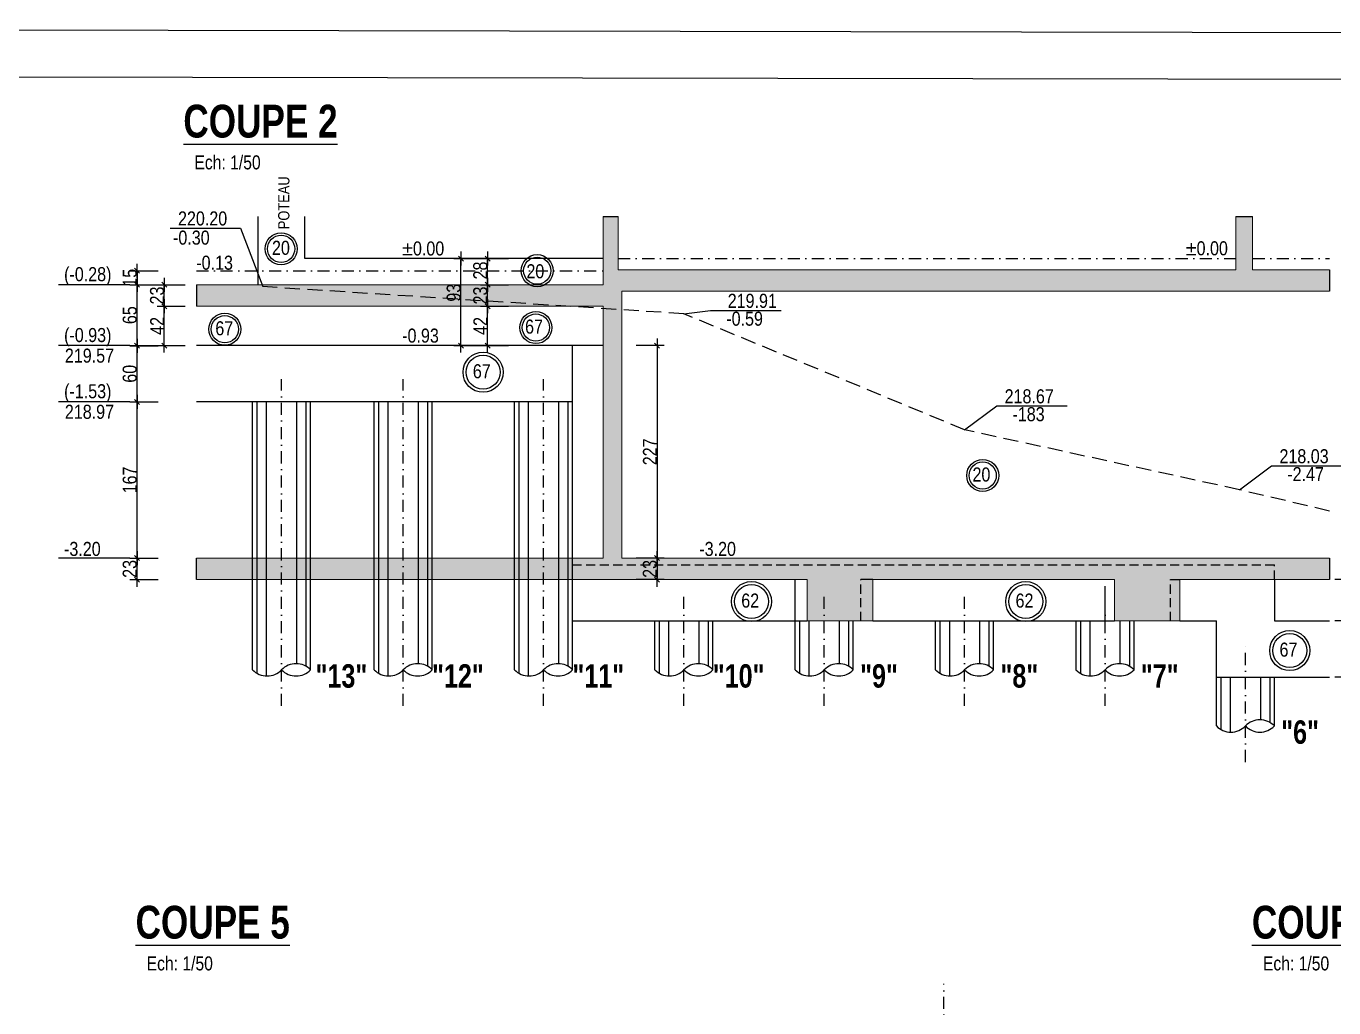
# Model space of a CAD drawing. Header units: centimetres. Extents: x 0 to 23018, y -29024 to -24812.
# Drawn here: x 18656 to 20053, y -25861 to -24812 of the extents above; entities that cross this region are included whole.
import ezdxf
from ezdxf.enums import TextEntityAlignment as Align

# ---------------------------------------------------------------- set-up
doc = ezdxf.new("R2010")
doc.units = ezdxf.units.CM
doc.header["$LTSCALE"] = 25.4
doc.header["$PDMODE"] = 1
doc.header["$PDSIZE"] = -2
doc.linetypes.add('CACHEX2', pattern=[19.05, 12.7, -6.35])
doc.linetypes.add('TIRETPTX2', pattern=[50.8, 25.4, -12.7, 0, -12.7])
for name, color, linetype in [('01_cote_gen', 4, 'Continuous'), ('01_linteaux', 2, 'Continuous'), ('01_poch_BN', 9, 'Continuous'), ('01_poch_murs', 253, 'Continuous'), ('01_texte', 230, 'Continuous'), ('AA_COTES', 2, 'Continuous')]:
    doc.layers.add(name, color=color, linetype=linetype)
doc.layers.add('01_murs_coup', color=5, linetype='Continuous', lineweight=60)
doc.styles.add('ARIAL NA', font='ARIALN.TTF')
doc.styles.add('impact', font='impact.ttf')
doc.styles.add('MATTE_TXT', font='arial.ttf')
doc.styles.add('STYLE2', font='ARIALN.TTF')
doc.dimstyles.new('JB50', dxfattribs={"dimscale": 0.1, "dimtxt": 150, "dimasz": 15, "dimexe": 0.1, "dimexo": 0.1, "dimgap": 0.09, "dimtad": 1, "dimdec": 1, "dimdsep": 46, "dimtxsty": 'STYLE2', "dimblk1": 'BOND_G', "dimblk2": 'BOND_D', "dimsah": 1, "dimcen": 1.5, "dimdle": 0.01, "dimse1": 1, "dimse2": 1, "dimclrd": 4, "dimclre": 2, "dimclrt": 6, "dimazin": 2, "dimtfac": 2.333333, "dimtdec": 1, "dimtix": 1, "dimtmove": 2, "dimatfit": 3, "dimldrblk": 'BOND_G', "dimfxl": 1, "dimtolj": 1, "dimtzin": 0, "dimarcsym": 0})

# ---------------------------------------------------------------- blocks, each defined once
blk = doc.blocks.new('BOND_G')
at = {"layer": 'AA_COTES', "color": 0}
for p, q in [((0, -5), (0, 15)), ((5, 0), (-5, 0)), ((1.77, 1.77), (-1.77, -1.77))]:
    blk.add_line(p, q, dxfattribs=at)
blk = doc.blocks.new('BOND_D')
at = {"layer": 'AA_COTES', "color": 0}
for p, q in [((5, 0), (-5, 0)), ((-1.77, -1.77), (1.77, 1.77)), ((0, 5), (0, -15))]:
    blk.add_line(p, q, dxfattribs=at)
blk = doc.blocks.new('*D35')
at = {"layer": '01_cote_gen', "color": 4, "lineweight": -2, "ltscale": 3, "transparency": 16777216}
blk.add_line((20076.5, -25405.1), (20076.5, -25446.1), dxfattribs=at)
at = {"layer": 'Defpoints', "color": 0, "ltscale": 3, "transparency": 16777216}
for p in [(20048.5, -25403.6), (20048.5, -25447.6), (20076.5, -25447.6)]:
    blk.add_point(p, dxfattribs=at)
at = {"layer": '01_cote_gen', "color": 4, "lineweight": -2, "ltscale": 3, "transparency": 16777216, "xscale": 1.5, "yscale": 1.5, "zscale": 1.5}
for name, p, rotation in [('BOND_G', (20076.5, -25403.6), 90), ('BOND_D', (20076.5, -25447.6), 270)]:
    blk.add_blockref(name, p, dxfattribs=dict(at, rotation=rotation))
at = {"layer": '01_cote_gen', "color": 6, "ltscale": 3, "transparency": 16777216, "insert": (20069, -25425.6), "char_height": 15, "attachment_point": 5, "rotation": 90, "style": 'STYLE2'}
blk.add_mtext('\\A1;44', dxfattribs=at)
blk = doc.blocks.new('*D39')
at = {"layer": '01_cote_gen', "color": 4, "lineweight": -2, "ltscale": 3, "transparency": 16777216}
blk.add_line((20076.5, -25449.1), (20076.5, -25506.1), dxfattribs=at)
at = {"layer": 'Defpoints', "color": 0, "ltscale": 3, "transparency": 16777216}
for p in [(20054, -25447.6), (0, -25507.6), (20076.5, -25507.6)]:
    blk.add_point(p, dxfattribs=at)
at = {"layer": '01_cote_gen', "color": 4, "lineweight": -2, "ltscale": 3, "transparency": 16777216, "xscale": 1.5, "yscale": 1.5, "zscale": 1.5}
for name, p, rotation in [('BOND_G', (20076.5, -25447.6), 90), ('BOND_D', (20076.5, -25507.6), 270)]:
    blk.add_blockref(name, p, dxfattribs=dict(at, rotation=rotation))
at = {"layer": '01_cote_gen', "color": 6, "ltscale": 3, "transparency": 16777216, "insert": (20068.9, -25477.6), "char_height": 15, "attachment_point": 5, "rotation": 90, "style": 'STYLE2'}
blk.add_mtext('\\A1;60', dxfattribs=at)
blk = doc.blocks.new('*D37')
at = {"layer": '01_cote_gen', "color": 4, "lineweight": -2, "ltscale": 3, "transparency": 16777216}
blk.add_line((18774, -25212.2), (18774, -25155.2), dxfattribs=at)
at = {"layer": 'Defpoints', "color": 0, "ltscale": 3, "transparency": 16777216}
for p in [(18774, -25153.7), (18803.8, -25153.7), (18803.8, -25213.7)]:
    blk.add_point(p, dxfattribs=at)
at = {"layer": '01_cote_gen', "color": 4, "lineweight": -2, "ltscale": 3, "transparency": 16777216, "xscale": 1.5, "yscale": 1.5, "zscale": 1.5}
for name, p, rotation in [('BOND_D', (18774, -25153.7), 90), ('BOND_G', (18774, -25213.7), 270)]:
    blk.add_blockref(name, p, dxfattribs=dict(at, rotation=rotation))
at = {"layer": '01_cote_gen', "color": 6, "ltscale": 3, "transparency": 16777216, "insert": (18766.3, -25183.7), "char_height": 15, "attachment_point": 5, "rotation": 90, "style": 'STYLE2'}
blk.add_mtext('\\A1;60', dxfattribs=at)
blk = doc.blocks.new('*D38')
at = {"layer": '01_cote_gen', "color": 4, "lineweight": -2, "ltscale": 3, "transparency": 16777216}
blk.add_line((19329.8, -25155.1), (19329.8, -25379.1), dxfattribs=at)
at = {"layer": 'Defpoints', "color": 0, "ltscale": 3, "transparency": 16777216}
for p in [(19224.6, -25153.6), (19295.1, -25380.6), (19329.8, -25380.6)]:
    blk.add_point(p, dxfattribs=at)
at = {"layer": '01_cote_gen', "color": 4, "lineweight": -2, "ltscale": 3, "transparency": 16777216, "xscale": 1.5, "yscale": 1.5, "zscale": 1.5}
for name, p, rotation in [('BOND_G', (19329.8, -25153.6), 90), ('BOND_D', (19329.8, -25380.6), 270)]:
    blk.add_blockref(name, p, dxfattribs=dict(at, rotation=rotation))
at = {"layer": '01_cote_gen', "color": 6, "ltscale": 3, "transparency": 16777216, "insert": (19322.2, -25267.1), "char_height": 15, "attachment_point": 5, "rotation": 90, "style": 'STYLE2'}
blk.add_mtext('\\A1;227', dxfattribs=at)
blk = doc.blocks.new('*D40')
at = {"color": 4, "lineweight": -2, "transparency": 16777216}
blk.add_line((19329.8, -25382.1), (19329.8, -25402.1), dxfattribs=at)
at = {"layer": 'Defpoints', "color": 0, "transparency": 16777216}
for p in [(19272.1, -25380.6), (19329.8, -25403.6), (20035.4, -25403.6)]:
    blk.add_point(p, dxfattribs=at)
at = {"color": 4, "lineweight": -2, "transparency": 16777216, "xscale": 1.5, "yscale": 1.5, "zscale": 1.5}
for name, p, rotation in [('BOND_G', (19329.8, -25380.6), 90), ('BOND_D', (19329.8, -25403.6), 270)]:
    blk.add_blockref(name, p, dxfattribs=dict(at, rotation=rotation))
at = {"color": 6, "transparency": 16777216, "insert": (19322.1, -25392.1), "char_height": 15, "attachment_point": 5, "rotation": 90, "style": 'STYLE2'}
blk.add_mtext('\\A1;23', dxfattribs=at)
blk = doc.blocks.new('*D41')
at = {"color": 4, "lineweight": -2, "transparency": 16777216}
blk.add_line((20106.2, -25074.1), (20106.2, -25094.1), dxfattribs=at)
at = {"layer": 'Defpoints', "color": 0, "transparency": 16777216}
for p in [(20048.5, -25072.6), (20048.5, -25095.6), (20106.2, -25095.6)]:
    blk.add_point(p, dxfattribs=at)
at = {"color": 4, "lineweight": -2, "transparency": 16777216, "xscale": 1.5, "yscale": 1.5, "zscale": 1.5}
for name, p, rotation in [('BOND_G', (20106.2, -25072.6), 90), ('BOND_D', (20106.2, -25095.6), 270)]:
    blk.add_blockref(name, p, dxfattribs=dict(at, rotation=rotation))
at = {"color": 6, "transparency": 16777216, "insert": (20098.6, -25084.1), "char_height": 15, "attachment_point": 5, "rotation": 90, "style": 'STYLE2'}
blk.add_mtext('\\A1;23', dxfattribs=at)
blk = doc.blocks.new('*D42')
at = {"color": 4, "lineweight": -2, "transparency": 16777216}
blk.add_line((20124.4, -25097.1), (20124.4, -25379.1), dxfattribs=at)
at = {"layer": 'Defpoints', "color": 0, "transparency": 16777216}
for p in [(20036.2, -25095.6), (19260.4, -25380.6), (20124.4, -25380.6)]:
    blk.add_point(p, dxfattribs=at)
at = {"color": 4, "lineweight": -2, "transparency": 16777216, "xscale": 1.5, "yscale": 1.5, "zscale": 1.5}
for name, p, rotation in [('BOND_G', (20124.4, -25095.6), 90), ('BOND_D', (20124.4, -25380.6), 270)]:
    blk.add_blockref(name, p, dxfattribs=dict(at, rotation=rotation))
at = {"color": 6, "transparency": 16777216, "insert": (20116.7, -25238.1), "char_height": 15, "attachment_point": 5, "rotation": 90, "style": 'STYLE2'}
blk.add_mtext('\\A1;284.9', dxfattribs=at)
blk = doc.blocks.new('*D43')
at = {"layer": '01_linteaux', "color": 4, "linetype": 'TIRETPTX2', "lineweight": -2, "ltscale": 0.05, "transparency": 16777216}
blk.add_line((20117.5, -25062.1), (20117.5, -25071.1), dxfattribs=at)
at = {"layer": 'Defpoints', "color": 0, "linetype": 'TIRETPTX2', "ltscale": 0.05, "transparency": 16777216}
for p in [(20016.3, -25060.6), (20016.3, -25072.6), (20117.5, -25072.6)]:
    blk.add_point(p, dxfattribs=at)
at = {"layer": '01_linteaux', "color": 4, "linetype": 'TIRETPTX2', "lineweight": -2, "ltscale": 0.05, "transparency": 16777216, "xscale": 1.5, "yscale": 1.5, "zscale": 1.5}
for name, p, rotation in [('BOND_G', (20117.5, -25060.6), 90), ('BOND_D', (20117.5, -25072.6), 270)]:
    blk.add_blockref(name, p, dxfattribs=dict(at, rotation=rotation))
at = {"layer": '01_linteaux', "color": 6, "linetype": 'TIRETPTX2', "ltscale": 0.05, "transparency": 16777216, "insert": (20108.4, -25050.2), "char_height": 15, "attachment_point": 5, "rotation": 90, "style": 'STYLE2'}
blk.add_mtext('\\A1;12', dxfattribs=at)
blk = doc.blocks.new('*D44')
at = {"color": 4, "lineweight": -2, "transparency": 16777216}
blk.add_line((18774, -25379.1), (18774, -25215.2), dxfattribs=at)
at = {"layer": 'Defpoints', "color": 0, "transparency": 16777216}
for p in [(18774, -25213.7), (18974.7, -25213.7), (18973.9, -25380.6)]:
    blk.add_point(p, dxfattribs=at)
at = {"color": 4, "lineweight": -2, "transparency": 16777216, "xscale": 1.5, "yscale": 1.5, "zscale": 1.5}
for name, p, rotation in [('BOND_D', (18774, -25213.7), 90), ('BOND_G', (18774, -25380.6), 270)]:
    blk.add_blockref(name, p, dxfattribs=dict(at, rotation=rotation))
at = {"color": 6, "transparency": 16777216, "insert": (18766.3, -25297.1), "char_height": 15, "attachment_point": 5, "rotation": 90, "style": 'STYLE2'}
blk.add_mtext('\\A1;167', dxfattribs=at)
blk = doc.blocks.new('*D45')
at = {"layer": '01_cote_gen', "color": 4, "lineweight": -2, "transparency": 16777216}
blk.add_line((18774, -25402.1), (18774, -25382.1), dxfattribs=at)
at = {"layer": 'Defpoints', "color": 0, "transparency": 16777216}
for p in [(18774, -25380.6), (18831.1, -25380.6), (18831.1, -25403.6)]:
    blk.add_point(p, dxfattribs=at)
at = {"layer": '01_cote_gen', "color": 4, "lineweight": -2, "transparency": 16777216, "xscale": 1.5, "yscale": 1.5, "zscale": 1.5}
for name, p, rotation in [('BOND_D', (18774, -25380.6), 90), ('BOND_G', (18774, -25403.6), 270)]:
    blk.add_blockref(name, p, dxfattribs=dict(at, rotation=rotation))
at = {"layer": '01_cote_gen', "color": 6, "transparency": 16777216, "insert": (18766.3, -25392.1), "char_height": 15, "attachment_point": 5, "rotation": 90, "style": 'STYLE2'}
blk.add_mtext('\\A1;23', dxfattribs=at)
blk = doc.blocks.new('*D46')
at = {"layer": '01_cote_gen', "color": 4, "lineweight": -2, "transparency": 16777216}
blk.add_line((18774, -25152.1), (18774, -25090.1), dxfattribs=at)
at = {"layer": 'Defpoints', "color": 0, "transparency": 16777216}
for p in [(18774, -25088.6), (19177, -25088.6), (19165.7, -25153.6)]:
    blk.add_point(p, dxfattribs=at)
at = {"layer": '01_cote_gen', "color": 4, "lineweight": -2, "transparency": 16777216, "xscale": 1.5, "yscale": 1.5, "zscale": 1.5}
for name, p, rotation in [('BOND_D', (18774, -25088.6), 90), ('BOND_G', (18774, -25153.6), 270)]:
    blk.add_blockref(name, p, dxfattribs=dict(at, rotation=rotation))
at = {"layer": '01_cote_gen', "color": 6, "transparency": 16777216, "insert": (18766.3, -25121.1), "char_height": 15, "attachment_point": 5, "rotation": 90, "style": 'STYLE2'}
blk.add_mtext('\\A1;65', dxfattribs=at)
blk = doc.blocks.new('*D47')
at = {"layer": '01_cote_gen', "color": 4, "lineweight": -2, "transparency": 16777216}
blk.add_line((18803.1, -25110.1), (18803.1, -25090.1), dxfattribs=at)
at = {"layer": 'Defpoints', "color": 0, "transparency": 16777216}
for p in [(18803.1, -25088.6), (19182.3, -25088.6), (19182.3, -25111.6)]:
    blk.add_point(p, dxfattribs=at)
at = {"layer": '01_cote_gen', "color": 4, "lineweight": -2, "transparency": 16777216, "xscale": 1.5, "yscale": 1.5, "zscale": 1.5}
for name, p, rotation in [('BOND_D', (18803.1, -25088.6), 90), ('BOND_G', (18803.1, -25111.6), 270)]:
    blk.add_blockref(name, p, dxfattribs=dict(at, rotation=rotation))
at = {"layer": '01_cote_gen', "color": 6, "transparency": 16777216, "insert": (18795.5, -25100.1), "char_height": 15, "attachment_point": 5, "rotation": 90, "style": 'STYLE2'}
blk.add_mtext('\\A1;23', dxfattribs=at)
blk = doc.blocks.new('*D48')
at = {"layer": '01_cote_gen', "color": 4, "lineweight": -2, "transparency": 16777216}
blk.add_line((18803.1, -25152.1), (18803.1, -25113.1), dxfattribs=at)
at = {"layer": 'Defpoints', "color": 0, "transparency": 16777216}
for p in [(18803.1, -25111.6), (18825.6, -25111.6), (18809.3, -25153.6)]:
    blk.add_point(p, dxfattribs=at)
at = {"layer": '01_cote_gen', "color": 4, "lineweight": -2, "transparency": 16777216, "xscale": 1.5, "yscale": 1.5, "zscale": 1.5}
for name, p, rotation in [('BOND_D', (18803.1, -25111.6), 90), ('BOND_G', (18803.1, -25153.6), 270)]:
    blk.add_blockref(name, p, dxfattribs=dict(at, rotation=rotation))
at = {"layer": '01_cote_gen', "color": 6, "transparency": 16777216, "insert": (18795.6, -25132.6), "char_height": 15, "attachment_point": 5, "rotation": 90, "style": 'STYLE2'}
blk.add_mtext('\\A1;42', dxfattribs=at)
blk = doc.blocks.new('*D49')
at = {"layer": '01_cote_gen', "color": 4, "lineweight": -2, "transparency": 16777216}
for p, q in [((18774, -25072.1), (18774, -25070.6)), ((18774, -25073.6), (18774, -25088.6)), ((18774, -25090.1), (18774, -25091.6))]:
    blk.add_line(p, q, dxfattribs=at)
at = {"layer": 'Defpoints', "color": 0, "transparency": 16777216}
for p in [(18834.8, -25073.6), (18774, -25088.6), (18834.8, -25088.6)]:
    blk.add_point(p, dxfattribs=at)
at = {"layer": '01_cote_gen', "color": 4, "lineweight": -2, "transparency": 16777216, "xscale": 1.5, "yscale": 1.5, "zscale": 1.5}
for name, p, rotation in [('BOND_G', (18774, -25073.6), 270), ('BOND_D', (18774, -25088.6), 90)]:
    blk.add_blockref(name, p, dxfattribs=dict(at, rotation=rotation))
at = {"layer": '01_cote_gen', "color": 6, "transparency": 16777216, "insert": (18766.3, -25081.1), "char_height": 15, "attachment_point": 5, "rotation": 90, "style": 'STYLE2'}
blk.add_mtext('\\A1;15', dxfattribs=at)
blk = doc.blocks.new('*D50')
at = {"layer": '01_cote_gen', "color": 4, "lineweight": -2, "transparency": 16777216}
blk.add_line((19120.1, -25152.1), (19120.1, -25062.1), dxfattribs=at)
at = {"layer": 'Defpoints', "color": 0, "transparency": 16777216}
for p in [(19120.1, -25060.6), (19124.9, -25060.6), (19121.9, -25153.6)]:
    blk.add_point(p, dxfattribs=at)
at = {"layer": '01_cote_gen', "color": 4, "lineweight": -2, "transparency": 16777216, "xscale": 1.5, "yscale": 1.5, "zscale": 1.5}
for name, p, rotation in [('BOND_D', (19120.1, -25060.6), 90), ('BOND_G', (19120.1, -25153.6), 270)]:
    blk.add_blockref(name, p, dxfattribs=dict(at, rotation=rotation))
at = {"layer": '01_cote_gen', "color": 6, "transparency": 16777216, "insert": (19112.5, -25097.1), "char_height": 15, "attachment_point": 5, "rotation": 90, "style": 'STYLE2'}
blk.add_mtext('\\A1;93', dxfattribs=at)
blk = doc.blocks.new('*D51')
at = {"layer": '01_cote_gen', "color": 4, "lineweight": -2, "transparency": 16777216}
blk.add_line((19148.6, -25152.1), (19148.6, -25113.1), dxfattribs=at)
at = {"layer": 'Defpoints', "color": 0, "transparency": 16777216}
for p in [(19148.6, -25111.6), (19152.8, -25111.6), (19147.4, -25153.6)]:
    blk.add_point(p, dxfattribs=at)
at = {"layer": '01_cote_gen', "color": 4, "lineweight": -2, "transparency": 16777216, "xscale": 1.5, "yscale": 1.5, "zscale": 1.5}
for name, p, rotation in [('BOND_D', (19148.6, -25111.6), 90), ('BOND_G', (19148.6, -25153.6), 270)]:
    blk.add_blockref(name, p, dxfattribs=dict(at, rotation=rotation))
at = {"layer": '01_cote_gen', "color": 6, "transparency": 16777216, "insert": (19141, -25132.6), "char_height": 15, "attachment_point": 5, "rotation": 90, "style": 'STYLE2'}
blk.add_mtext('\\A1;42', dxfattribs=at)
blk = doc.blocks.new('*D52')
at = {"layer": '01_cote_gen', "color": 4, "lineweight": -2, "transparency": 16777216}
blk.add_line((19148.6, -25110.1), (19148.6, -25090.1), dxfattribs=at)
at = {"layer": 'Defpoints', "color": 0, "transparency": 16777216}
for p in [(19148.6, -25088.6), (19169.5, -25088.6), (19152.8, -25111.6)]:
    blk.add_point(p, dxfattribs=at)
at = {"layer": '01_cote_gen', "color": 4, "lineweight": -2, "transparency": 16777216, "xscale": 1.5, "yscale": 1.5, "zscale": 1.5}
for name, p, rotation in [('BOND_D', (19148.6, -25088.6), 90), ('BOND_G', (19148.6, -25111.6), 270)]:
    blk.add_blockref(name, p, dxfattribs=dict(at, rotation=rotation))
at = {"layer": '01_cote_gen', "color": 6, "transparency": 16777216, "insert": (19140.9, -25100.1), "char_height": 15, "attachment_point": 5, "rotation": 90, "style": 'STYLE2'}
blk.add_mtext('\\A1;23', dxfattribs=at)
blk = doc.blocks.new('*D53')
at = {"layer": '01_cote_gen', "color": 4, "lineweight": -2, "transparency": 16777216}
blk.add_line((19148.6, -25087.1), (19148.6, -25062.1), dxfattribs=at)
at = {"layer": 'Defpoints', "color": 0, "transparency": 16777216}
for p in [(19148.6, -25060.6), (19169.8, -25060.6), (19169.5, -25088.6)]:
    blk.add_point(p, dxfattribs=at)
at = {"layer": '01_cote_gen', "color": 4, "lineweight": -2, "transparency": 16777216, "xscale": 1.5, "yscale": 1.5, "zscale": 1.5}
for name, p, rotation in [('BOND_D', (19148.6, -25060.6), 90), ('BOND_G', (19148.6, -25088.6), 270)]:
    blk.add_blockref(name, p, dxfattribs=dict(at, rotation=rotation))
at = {"layer": '01_cote_gen', "color": 6, "transparency": 16777216, "insert": (19140.9, -25073.4), "char_height": 15, "attachment_point": 5, "rotation": 90, "style": 'STYLE2'}
blk.add_mtext('\\A1;28', dxfattribs=at)

msp = doc.modelspace()

# ---------------------------------------------------------------- hatches: boundary and pattern name
at = {"layer": '01_poch_BN'}
h = msp.add_hatch(color=256, dxfattribs=at)
h.dxf.hatch_style = 1
h.paths.add_polyline_path([(20048.54, -25072.62), (19966.2, -25072.62), (19966.2, -25015.66), (19948.2, -25015.66), (19948.2, -25072.62), (19288.07, -25072.62), (19288.07, -25015.66), (19272.07, -25015.66), (19272.07, -25062.62), (19272.07, -25088.62), (18837.41, -25088.62), (18837.41, -25111.62), (19272.07, -25111.62), (19272.07, -25380.62), (19234.46, -25380.62), (19234.46, -25403.62), (19490.24, -25403.62), (19490.24, -25447.62), (19560.24, -25447.62), (19560.24, -25403.62), (19818.46, -25403.62), (19818.46, -25447.62), (19888.46, -25447.62), (19888.46, -25403.62), (20048.54, -25403.62), (20048.54, -25380.62), (19292.07, -25380.62), (19292.07, -25095.62), (20048.54, -25095.62)])
h.paths.add_polyline_path([(19234.46, -25380.62), (19224.46, -25380.62), (19224.46, -25403.62), (19234.46, -25403.62)], flags=17)
h.paths.add_polyline_path([(19224.46, -25380.62), (19192.46, -25380.62), (19192.46, -25403.62), (19224.46, -25403.62)], flags=17)
h.paths.add_polyline_path([(19192.46, -25380.62), (19182.46, -25380.62), (19182.46, -25403.62), (19192.46, -25403.62)], flags=17)
h.paths.add_polyline_path([(19182.46, -25380.62), (19084.46, -25380.62), (19084.46, -25403.62), (19182.46, -25403.62)], flags=17)
h.paths.add_polyline_path([(19084.46, -25380.62), (19074.46, -25380.62), (19074.46, -25403.62), (19084.46, -25403.62)], flags=17)
h.paths.add_polyline_path([(19074.46, -25380.62), (19042.46, -25380.62), (19042.46, -25403.62), (19074.46, -25403.62)], flags=17)
h.paths.add_polyline_path([(19042.46, -25380.62), (19032.46, -25380.62), (19032.46, -25403.62), (19042.46, -25403.62)], flags=17)
h.paths.add_polyline_path([(19032.46, -25380.62), (18954.46, -25380.62), (18954.46, -25403.62), (19032.46, -25403.62)], flags=17)
h.paths.add_polyline_path([(18954.46, -25380.62), (18944.46, -25380.62), (18944.46, -25403.62), (18954.46, -25403.62)], flags=17)
h.paths.add_polyline_path([(18944.46, -25380.62), (18912.46, -25380.62), (18912.46, -25403.62), (18944.46, -25403.62)], flags=17)
h.paths.add_polyline_path([(18912.46, -25380.62), (18902.46, -25380.62), (18902.46, -25403.62), (18912.46, -25403.62)], flags=17)
h.paths.add_polyline_path([(18902.46, -25380.62), (18837.41, -25380.62), (18837.41, -25403.62), (18902.46, -25403.62)], flags=17)
h.paths.add_polyline_path([(19337.63, -25405.26), (19337.63, -25378.65), (19306.4, -25378.65), (19306.4, -25405.26)], flags=25)

# ---------------------------------------------------------------- linework, layer by layer
at = {"layer": '01_cote_gen'}
msp.add_line((23017.31, -24824.36), (16027.31, -24812.4), dxfattribs=at)
at = {"layer": '01_linteaux'}
for p, q in [((18903.46, -25088.62), (18903.46, -25015.66)), ((18953.46, -25060.62), (18953.46, -25015.66)), ((19272.07, -25060.62), (18953.46, -25060.62)), ((19272.07, -25153.62), (18837.41, -25153.62)), ((19239.46, -25213.62), (19239.46, -25153.62)), ((19239.46, -25213.62), (18837.41, -25213.62)), ((18897.46, -25499.91), (18897.46, -25213.62)), ((18959.46, -25499.91), (18959.46, -25213.62)), ((19027.46, -25499.91), (19027.46, -25213.62)), ((19089.46, -25499.91), (19089.46, -25213.62)), ((19177.46, -25447.62), (19177.46, -25213.62)), ((19239.46, -25499.91), (19239.46, -25213.62)), ((19477.42, -25447.62), (19477.42, -25403.62)), ((19989.46, -25403.62), (19989.46, -25447.62)), ((19808.46, -25447.62), (19808.46, -25410.62)), ((19177.46, -25499.91), (19177.46, -25447.62)), ((19239.46, -25447.62), (19490.24, -25447.62)), ((19327.46, -25499.91), (19327.46, -25447.62)), ((19389.46, -25499.91), (19389.46, -25447.62)), ((19477.46, -25499.91), (19477.46, -25447.62)), ((19539.46, -25499.91), (19539.46, -25447.62)), ((19560.24, -25447.62), (19818.46, -25447.62)), ((19627.46, -25499.91), (19627.46, -25447.62)), ((19689.46, -25499.91), (19689.46, -25447.62)), ((19777.46, -25499.91), (19777.46, -25447.62)), ((19839.46, -25499.91), (19839.46, -25447.62)), ((19888.46, -25447.62), (19927.46, -25447.62)), ((19927.46, -25559.91), (19927.46, -25447.62)), ((19989.46, -25447.62), (20048.54, -25447.62)), ((19927.46, -25507.62), (20048.54, -25507.62)), ((19989.46, -25559.91), (19989.46, -25507.62))]:
    msp.add_line(p, q, dxfattribs=at)
at = {"layer": '01_linteaux', "linetype": 'TIRETPTX2', "ltscale": 0.02}
for p, q in [((19288.07, -25060.62), (19948.2, -25060.62)), ((19966.2, -25060.62), (20048.54, -25060.62)), ((18837.41, -25073.62), (19272.07, -25073.62)), ((18928.46, -25538.44), (18928.46, -25189.62)), ((19058.46, -25538.44), (19058.46, -25189.62)), ((19208.46, -25538.44), (19208.46, -25189.62)), ((19358.46, -25538.44), (19358.46, -25418.66)), ((19508.46, -25538.44), (19508.46, -25418.66)), ((19658.46, -25538.44), (19658.46, -25418.66)), ((19808.46, -25538.44), (19808.46, -25418.66)), ((19958.46, -25598.44), (19958.46, -25472.44)), ((19636.36, -26198.78), (19636.36, -25835.35))]:
    msp.add_line(p, q, dxfattribs=at)
at = {"layer": '01_linteaux', "color": 5, "linetype": 'CACHEX2', "ltscale": 0.05}
for p, q in [((19358.46, -25119.62), (18908.46, -25090.62)), ((19658.46, -25243.62), (19358.46, -25119.62)), ((19952.18, -25307.62), (19658.46, -25243.62)), ((20048.54, -25330.34), (19952.18, -25307.62))]:
    msp.add_line(p, q, dxfattribs=at)
at = {"layer": '01_linteaux', "linetype": 'CACHEX2', "ltscale": 0.03}
for p, q in [((19239.46, -25387.62), (19989.46, -25387.62)), ((19989.46, -25403.62), (19989.46, -25387.62)), ((19547.42, -25447.62), (19547.42, -25403.62)), ((19878.46, -25447.62), (19878.46, -25403.62)), ((19878.46, -25403.62), (19888.46, -25403.62))]:
    msp.add_line(p, q, dxfattribs=at)
at = {"layer": '01_linteaux', "linetype": 'CACHEX2', "ltscale": 0.05}
msp.add_line((19560.24, -25403.62), (19547.42, -25403.62), dxfattribs=at)
at = {"layer": '01_linteaux'}
for centre, start, end in [((18912.96, -25484.84), 224.19387, 315.80613), ((18943.96, -25514.98), 44.19387, 135.80613), ((18943.96, -25484.84), 224.19387, 315.80613), ((19042.96, -25484.84), 224.19387, 315.80613), ((19073.96, -25514.98), 44.19387, 135.80613), ((19073.96, -25484.84), 224.19387, 315.80613), ((19192.96, -25484.84), 224.19387, 315.80613), ((19223.96, -25514.98), 44.19387, 135.80613), ((19223.96, -25484.84), 224.19387, 315.80613), ((19342.96, -25484.84), 224.19387, 315.80613), ((19373.96, -25514.98), 44.19387, 135.80613), ((19373.96, -25484.84), 224.19387, 315.80613), ((19492.96, -25484.84), 224.19387, 315.80613), ((19523.96, -25514.98), 44.19387, 135.80613), ((19523.96, -25484.84), 224.19387, 315.80613), ((19642.96, -25484.84), 224.19387, 315.80613), ((19673.96, -25514.98), 44.19387, 135.80613), ((19673.96, -25484.84), 224.19387, 315.80613), ((19792.96, -25484.84), 224.19387, 315.80613), ((19823.96, -25514.98), 44.19387, 135.80613), ((19823.96, -25484.84), 224.19387, 315.80613), ((19942.96, -25544.84), 224.19387, 315.80613), ((19973.96, -25574.98), 44.19387, 135.80613), ((19973.96, -25544.84), 224.19387, 315.80613)]:
    msp.add_arc(centre, 21.62, start, end, dxfattribs=at)
at = {"layer": '01_murs_coup', "linetype": 'Continuous', "lineweight": 5}
for p, q in [((19272.07, -25062.62), (19272.07, -25015.66)), ((19288.07, -25072.62), (19288.07, -25015.66)), ((19948.2, -25072.62), (19948.2, -25015.66)), ((19966.2, -25072.62), (19966.2, -25015.66)), ((19272.07, -25088.62), (19272.07, -25062.62)), ((19288.07, -25072.62), (19948.2, -25072.62)), ((19966.2, -25072.62), (20048.54, -25072.62)), ((18837.41, -25088.62), (19272.07, -25088.62)), ((19292.07, -25380.62), (19292.07, -25095.62)), ((19292.07, -25095.62), (20048.54, -25095.62)), ((18837.41, -25111.62), (19272.07, -25111.62)), ((19272.07, -25380.62), (19272.07, -25111.62)), ((19272.07, -25380.62), (18837.41, -25380.62)), ((19292.07, -25380.62), (20048.54, -25380.62)), ((19490.24, -25403.62), (18837.41, -25403.62)), ((19490.24, -25447.62), (19490.24, -25403.62)), ((19560.24, -25403.62), (19818.46, -25403.62)), ((19560.24, -25447.62), (19560.24, -25403.62)), ((19818.46, -25447.62), (19818.46, -25403.62)), ((19888.46, -25403.62), (20048.54, -25403.62)), ((19888.46, -25447.62), (19888.46, -25403.62)), ((19490.24, -25447.62), (19560.24, -25447.62)), ((19818.46, -25447.62), (19888.46, -25447.62))]:
    msp.add_line(p, q, dxfattribs=at)
at = {"layer": '01_poch_murs', "ltscale": 3}
for p, q in [((19272.07, -25015.66), (19288.07, -25015.66)), ((19948.2, -25015.66), (19966.2, -25015.66)), ((20048.54, -25072.62), (20048.54, -25095.62)), ((18837.41, -25088.62), (18837.41, -25111.62)), ((18837.41, -25403.62), (18837.41, -25380.62)), ((20048.54, -25380.62), (20048.54, -25403.62))]:
    msp.add_line(p, q, dxfattribs=at)
at = {"layer": '01_poch_murs'}
for p, q in [((18902.46, -25503.74), (18902.46, -25213.62)), ((18912.46, -25506.45), (18912.46, -25213.62)), ((18944.46, -25213.62), (18944.46, -25493.37)), ((18954.46, -25213.62), (18954.46, -25496.08)), ((19032.46, -25503.74), (19032.46, -25213.62)), ((19042.46, -25506.45), (19042.46, -25213.62)), ((19074.46, -25213.62), (19074.46, -25493.37)), ((19084.46, -25213.62), (19084.46, -25496.08)), ((19182.46, -25503.74), (19182.46, -25213.62)), ((19192.46, -25506.45), (19192.46, -25213.62)), ((19224.46, -25213.62), (19224.46, -25493.37)), ((19234.46, -25213.62), (19234.46, -25496.08)), ((19332.46, -25503.74), (19332.46, -25447.62)), ((19342.46, -25506.45), (19342.46, -25447.62)), ((19374.46, -25447.62), (19374.46, -25493.37)), ((19384.46, -25447.62), (19384.46, -25496.08)), ((19482.46, -25503.74), (19482.46, -25447.62)), ((19492.46, -25506.45), (19492.46, -25447.62)), ((19524.46, -25447.62), (19524.46, -25493.37)), ((19534.46, -25447.62), (19534.46, -25496.08)), ((19632.46, -25503.74), (19632.46, -25447.62)), ((19642.46, -25506.45), (19642.46, -25447.62)), ((19674.46, -25447.62), (19674.46, -25493.37)), ((19684.46, -25447.62), (19684.46, -25496.08)), ((19782.46, -25503.74), (19782.46, -25447.62)), ((19792.46, -25506.45), (19792.46, -25447.62)), ((19824.46, -25447.62), (19824.46, -25493.37)), ((19834.46, -25447.62), (19834.46, -25496.08)), ((19932.46, -25563.74), (19932.46, -25507.62)), ((19942.46, -25566.45), (19942.46, -25507.62)), ((19974.46, -25507.62), (19974.46, -25553.37)), ((19984.46, -25507.62), (19984.46, -25556.08))]:
    msp.add_line(p, q, dxfattribs=at)
at = {"layer": '01_texte'}
for p, q in [((22967.31, -24874.36), (16077.31, -24862.55)), ((18809.45, -25028.12), (18884.7, -25028.12)), ((18884.7, -25028.12), (18908.46, -25090.62)), ((18766.5, -25088.62), (18690.09, -25088.62)), ((19358.46, -25119.62), (19386.99, -25116.08)), ((19386.99, -25116.08), (19462.25, -25116.08)), ((18766.5, -25153.66), (18690.09, -25153.66)), ((18766.5, -25213.66), (18690.09, -25213.66)), ((19658.46, -25243.62), (19692.8, -25218.09)), ((19692.8, -25218.09), (19768.06, -25218.09)), ((19952.18, -25307.62), (19986.52, -25282.09)), ((19986.52, -25282.09), (20068.63, -25282.09)), ((18766.5, -25380.62), (18690.09, -25380.62))]:
    msp.add_line(p, q, dxfattribs=at)
for centre, radius in [((18927.98, -25050.21), 17.12), ((18927.98, -25050.21), 14.53), ((19201.67, -25073.57), 17.12), ((19201.67, -25073.57), 14.53), ((18867.84, -25136.15), 17.12), ((18867.84, -25136.15), 14.53), ((19200.28, -25134.37), 17.12), ((19200.28, -25134.37), 14.53), ((19143.81, -25182.03), 21.4), ((19143.81, -25182.03), 18.16), ((19677.77, -25292.33), 17.12), ((19677.77, -25292.33), 14.53), ((19430.68, -25426.99), 21.4), ((19723.78, -25426.99), 21.4), ((19430.68, -25426.99), 18.16), ((19723.78, -25426.99), 18.16), ((20005.86, -25479.4), 21.4), ((20005.86, -25479.4), 18.16)]:
    msp.add_circle(centre, radius, dxfattribs=at)

# ---------------------------------------------------------------- texts
at = {"layer": '01_texte', "style": 'impact'}
for s, p in [('%%UCOUPE 2', (18905.94, -24941.85)), ('%%UCOUPE 5', (18854.9, -25797.5)), ('%%UCOUPE 4', (20047.85, -25797.5))]:
    msp.add_text(s, height=35, dxfattribs=at).set_placement(p, align=Align.BOTTOM_CENTER)
at = {"layer": '01_texte', "style": 'MATTE_TXT', "width": 0.8}
for p in [(18870.72, -24969.87), (18819.68, -25825.52), (20012.63, -25825.52)]:
    msp.add_text('Ech: 1/50', height=15, dxfattribs=at).set_placement(p, align=Align.BOTTOM_CENTER)
at = {"layer": '01_texte', "style": 'ARIAL NA'}
msp.add_text('POTEAU', height=12, rotation=90, dxfattribs=at).set_placement((18936.85, -25029.32))
for s, p in [('220.20', (18817.82, -25025.31)), ('-0.30', (18812.47, -25045.76)), ('20', (18918.25, -25056.66)), ('%%P0.00', (19057.38, -25057.34)), ('%%P0.00', (19894.83, -25057.15)), ('(-0.28)', (18696.07, -25084.8)), ('-0.13', (18837.33, -25072.55)), ('20', (19190.11, -25081.72)), ('219.91', (19405.26, -25113.27)), ('67', (19188.72, -25140.82)), ('-0.59', (19403.74, -25132.35)), ('(-0.93)', (18696.07, -25149.83)), ('67', (18857.7, -25142.6)), ('-0.93', (19057.38, -25150.42)), ('219.57', (18696.91, -25171.82)), ('67', (19132.88, -25188.48)), ('(-1.53)', (18696.07, -25209.83)), ('218.67', (19701.18, -25215.28)), ('218.97', (18696.91, -25231.82)), ('-183', (19709.55, -25234.35)), ('218.03', (19994.89, -25279.28)), ('20', (19666.84, -25298.78)), ('-2.47', (20003.26, -25298.35)), ('-3.20', (18696.01, -25378.27)), ('-3.20', (19374.9, -25378.27)), ('62', (19419.75, -25433.44)), ('62', (19712.85, -25433.44)), ('67', (19994.94, -25485.85))]:
    msp.add_text(s, height=15, dxfattribs=at).set_placement(p)
at = {"layer": '01_texte', "style": 'impact'}
for s, p in [('"13"', (18992.44, -25526.42)), ('"12"', (19116.92, -25526.42)), ('"11"', (19266.92, -25526.42)), ('"10"', (19416.92, -25526.42)), ('"9"', (19566.92, -25526.42)), ('"8"', (19716.92, -25526.42)), ('"7"', (19866.92, -25526.42)), ('"6"', (20016.92, -25586.42))]:
    msp.add_text(s, height=25, rotation=0, dxfattribs=at).set_placement(p, align=Align.BOTTOM_CENTER)

# ---------------------------------------------------------------- dimensions: what is measured, and where the dimension line sits
for base, p1, p2, picture, middle in [((20106.23, -25095.62), (20048.54, -25072.62), (20048.54, -25095.62), '*D41', (20098.56, -25084.12)), ((20124.3936, -25380.5737), (20036.1984, -25095.6246), (19260.4452, -25380.5737), '*D42', (20116.726, -25238.0992)), ((18774, -25213.66), (18973.9, -25380.62), (18974.68, -25213.66), '*D44', (18766.33, -25297.14)), ((19329.77, -25403.62), (19272.07, -25380.62), (20035.35, -25403.62), '*D40', (19322.1, -25392.12))]:
    dim = msp.add_linear_dim(base=base, p1=p1, p2=p2, angle=90, dimstyle='JB50')
    dim.commit()
    dim.dimension.update_dxf_attribs({"geometry": picture, "text_midpoint": middle})
at = {"layer": '01_cote_gen'}
for base, p1, p2, picture, middle in [((19120.15, -25060.62), (19121.94, -25153.62), (19124.93, -25060.62), '*D50', (19112.48, -25097.12)), ((19148.57, -25060.62), (19169.51, -25088.62), (19169.81, -25060.62), '*D53', (19140.9, -25073.38))]:
    dim = msp.add_linear_dim(base=base, p1=p1, p2=p2, angle=90, dimstyle='JB50', dxfattribs=at)
    dim.commit()
    dim.dimension.update_dxf_attribs({"geometry": picture, "text_midpoint": middle, "dimtype": 160})
for base, p1, p2, picture, middle in [((18774, -25088.62), (18834.76, -25073.62), (18834.76, -25088.62), '*D49', (18766.33, -25081.12)), ((18774, -25088.62), (19165.66, -25153.62), (19176.96, -25088.62), '*D46', (18766.33, -25121.12)), ((18803.15, -25088.62), (19182.3, -25111.62), (19182.3, -25088.62), '*D47', (18795.48, -25100.12)), ((19148.57, -25088.62), (19152.75, -25111.62), (19169.51, -25088.62), '*D52', (19140.9, -25100.12)), ((18803.15, -25111.62), (18809.33, -25153.62), (18825.65, -25111.62), '*D48', (18795.61, -25132.62)), ((19148.57, -25111.62), (19147.37, -25153.62), (19152.75, -25111.62), '*D51', (19141.03, -25132.62)), ((18774, -25380.62), (18831.1, -25403.62), (18831.1, -25380.62), '*D45', (18766.33, -25392.12))]:
    dim = msp.add_linear_dim(base=base, p1=p1, p2=p2, angle=90, dimstyle='JB50', dxfattribs=at)
    dim.commit()
    dim.dimension.update_dxf_attribs({"geometry": picture, "text_midpoint": middle})
at = {"layer": '01_cote_gen', "ltscale": 3}
for base, p1, p2, picture, middle in [((18774, -25153.66), (18803.84, -25213.66), (18803.84, -25153.66), '*D37', (18766.33, -25183.66)), ((19329.77, -25380.62), (19224.63, -25153.62), (19295.15, -25380.62), '*D38', (19322.23, -25267.12)), ((20076.52, -25447.62), (20048.54, -25403.62), (20048.54, -25447.62), '*D35', (20069.01, -25425.62)), ((20076.52, -25507.62), (20054.02, -25447.62), (0, -25507.62), '*D39', (20068.85, -25477.62))]:
    dim = msp.add_linear_dim(base=base, p1=p1, p2=p2, angle=90, dimstyle='JB50', dxfattribs=at)
    dim.commit()
    dim.dimension.update_dxf_attribs({"geometry": picture, "text_midpoint": middle})
at = {"layer": '01_linteaux', "linetype": 'TIRETPTX2', "ltscale": 0.05}
dim = msp.add_linear_dim(base=(20117.46, -25072.62), p1=(20016.28, -25060.62), p2=(20016.28, -25072.62), angle=90, dimstyle='JB50', dxfattribs=at)
dim.commit()
dim.dimension.update_dxf_attribs({"geometry": '*D43', "text_midpoint": (20108.4, -25050.24), "dimtype": 160})

doc.saveas('drawing.dxf')
